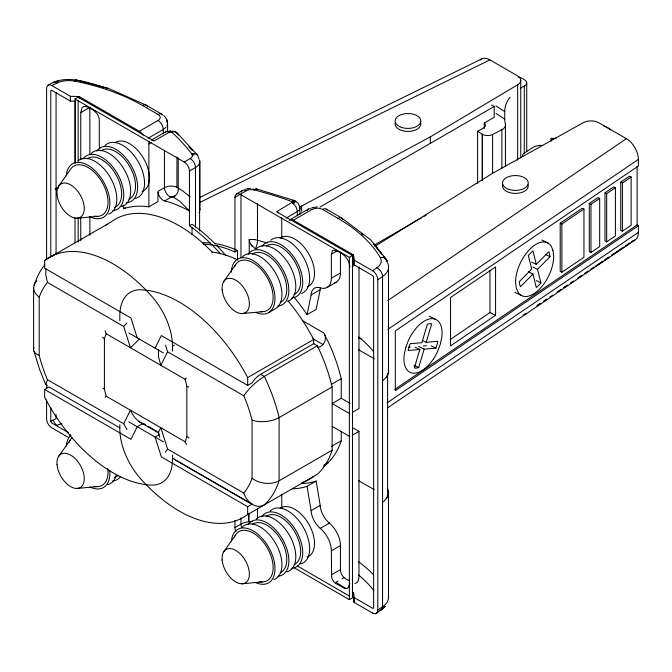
<?xml version="1.0" encoding="UTF-8"?>
<svg xmlns="http://www.w3.org/2000/svg" width="672" height="672" viewBox="0 0 672 672"><rect width="100%" height="100%" fill="white"/><g stroke="black" fill="none" stroke-linecap="round" stroke-linejoin="round"><path stroke-width="1.01" d="M56.062 254.083L56.062 92.618M167.555 131.813C167.496 126.378 168.647 119.431 163.724 115.618M299.914 214.309L299.914 208.127M248.783 513.358L248.758 521.758L248.842 513.374M190.159 196.921L182.591 190.814L178.24 188.177A8.887 4.88 -2.3 0 0 165.102 187.303L157.979 191.377L157.979 201.583L148.882 206.842A133.854 77.28 60 0 0 123.572 208.706L123.068 205.666M47.384 385.82L45.713 384.602L47.435 379.688A109.586 63.269 60 0 1 39.203 355.396L39.203 297.192A109.586 63.269 60 0 1 47.435 282.408L45.746 274.714L45.982 268.766M80.749 159.835L80.749 112.644L82.009 107.831L83.588 106.52L85.529 106.294C91.602 108.612 99.263 112.703 99.271 120.204L99.271 144.194A20.143 11.634 60 0 0 99.784 148.873M158.508 349.558L158.483 356.597L160.826 365.291L167.572 351.767L165.606 345.19M320.393 288.078A16.624 9.601 60 0 0 320.2 289.708L316.159 309.389L307.062 314.639L311.102 294.958A16.624 9.601 60 0 1 320.25 287.826A20.143 11.634 60 0 0 331.363 278.191L331.363 254.201L332.338 250.891L333.547 250.186C341.788 251.429 349.516 258.552 349.81 267.196M349.784 583.246L348.625 587.185L347.046 588.496L345.106 588.722L335.126 583.111A7.056 4.074 60 0 1 331.598 576.996L331.363 550.822A20.143 11.634 60 0 0 320.25 528.36A16.624 9.601 60 0 1 311.102 510.661L307.062 486.31L316.159 481.06L320.2 505.403A16.624 9.601 60 0 0 329.356 523.102A20.143 11.634 60 0 1 340.46 545.572L340.46 569.562C340.402 574.745 344.316 578.886 349.02 580.532M199.349 207.648A14.725 8.652 0.1 0 1 199.626 210.941L199.063 213.032M241.231 192.116A7.358 4.25 60 0 1 246.17 190.823A7.358 4.242 0 0 1 252.731 189.655L254.428 189.966A360.377 208.06 0 0 1 284.558 198.912L292.404 201.743A1.47 0.848 0 0 1 292.564 202.129L276.553 211.722L352.481 255.553L352.481 597.845L349.356 599.642L293.404 567.336M39.203 355.396L36.826 354.228A19.463 9.349 -7.9 0 1 33.6 349.406L33.6 287.641C35.75 279.577 39.295 271.312 44.848 264.894M33.6 349.406L33.961 347.55M159.81 437.296L158.248 432.373L160.826 427.745L167.572 449.056L243.818 493.072C246.355 501.253 255.494 509.83 264.323 504.907A128.705 74.306 60 0 0 279.098 480.791L332.144 450.164L332.144 386.963A128.705 74.306 60 0 0 317.369 345.778L313.715 343.669L260.669 374.287A19.118 11.038 -60 0 0 252.025 382.88L247.666 385.4L161.347 335.563L155.072 348.155M341.25 431.449L341.25 440.748A124.295 71.761 60 0 1 328.306 462.47L323.845 466.318M415.178 347.206L419.849 349.499L414.347 367.97A23.906 12.65 -63.8 0 0 418.656 367.601L424.158 349.129L435.851 348.13A23.906 12.65 -63.8 0 0 437.884 341.326L426.191 342.325L422.453 340.486M426.191 342.325L431.693 323.854A23.906 12.65 -63.8 0 0 427.375 324.223L421.873 342.695L410.18 343.694A23.906 12.65 -63.8 0 0 408.156 350.498L419.849 349.499M169.831 131.93L168.84 131.62L169.008 131.132L169.831 131.93L170.696 131.771A1.47 0.848 0 0 1 171.368 131.863L176.266 136.391A360.377 208.06 0 0 1 191.755 153.787L192.293 154.762A7.358 4.242 0 0 1 190.268 158.55L184.246 162.028L75.029 98.977L75.029 163.019M252.731 189.655L253.084 188.782L253.596 189.781L254.906 189.437A7.358 2.495 -75.2 0 1 256.897 189.319M126.983 429.534L123.69 423.713L130.427 410.189C133.098 416.245 137.634 422.008 144.161 424.04A19.295 11.138 0 0 1 141.59 424.208L137.231 426.728L130.948 439.32L44.629 389.483L44.629 397.286A127.974 73.886 60 0 0 151.628 485.092A51.484 29.728 60 0 0 172.486 459.127L174.233 458.119M165.388 452.197L167.572 449.056M387.131 375.488A21.907 12.65 0 0 1 386.434 376.975L382.553 380.982M165.026 132.619L166.597 131.401L168.84 131.62M243.818 493.072A109.586 63.269 60 0 0 252.059 478.288L252.059 420.092A109.586 63.269 60 0 0 243.818 395.791C249.228 388.03 256.284 381.385 264.323 376.404L317.369 345.778M58.447 186.421L70.216 169.781A28.283 16.33 60 0 1 103.236 184.33A28.283 16.33 60 0 1 94.214 216.082M58.447 456.649L70.216 440.009M223.558 281.753L235.334 265.112M223.558 551.981L235.334 535.34M386.434 376.975L387.526 375.64A25.738 14.86 0 0 0 388.382 369.6M386.434 498.28L387.526 496.944A25.738 14.86 0 0 0 387.593 488.653M105.21 397.312L106.168 396.186A109.586 63.269 60 0 1 104.412 389.08L104.412 338.814A109.586 63.269 60 0 1 106.168 333.732L105.092 330.851M139.423 338.99L130.427 347.743L123.69 326.432L126.806 323.064M254.428 189.966L254.906 189.437M186.488 444.444L185.094 441.748A109.586 63.269 60 0 0 186.841 436.674L186.841 386.4A109.586 63.269 60 0 0 185.094 379.302L186.329 378.008M531.644 262.114L536.315 264.407L548.797 251.723A23.906 12.65 -63.8 0 1 550.032 256.687L537.55 269.371L540.893 282.828A23.906 12.65 -63.8 0 1 536.29 287.507L532.946 274.05L528.276 271.757M532.946 274.05L520.456 286.734A23.906 12.65 -63.8 0 1 519.229 281.77L531.712 269.086L528.368 255.629A23.906 12.65 -63.8 0 1 532.972 250.95L536.315 264.407M165.959 127.344L163.254 129.494L148.092 138.239M298.956 210.445L286.079 218.232M199.088 158.987A14.708 8.492 0 0 0 198.45 158.029A7.358 5.46 -38.3 0 0 192.805 153.586L192.083 154.266L194.166 154.77L192.293 154.762M381.478 609.781L385.216 606.329L376.261 613.418M384.166 607.286L385.216 606.329M324.534 465.772L328.306 462.47L323.904 465.158M317.386 347.575C324.349 346.265 327.55 338.764 323.845 333.001L302.266 320.544M51.996 256.486L53.978 254.965M171.368 131.863L172.385 131.132L171.562 131.93L172.553 131.62A7.358 4.25 -60 0 1 176.686 133.308M324.694 464.806L328.306 462.47M289.178 220.282A7.358 4.25 60 0 1 293.387 220.231L353.522 254.957L354.001 260.039L372.565 270.757L376.925 267.758A18.388 10.618 0 0 0 380.234 257.51A176.509 101.909 0 0 0 338.008 218.375L322.51 209.429A7.358 4.242 0 0 0 312.102 209.429A7.358 4.25 60 0 0 307.163 210.722M372.565 613.04A7.367 4.25 60 0 0 377.798 610.058L377.79 279.779L382.553 276.494A25.738 14.86 0 0 0 387.593 262.87M377.79 610.05L382.553 606.774A25.738 14.86 0 0 0 388.382 595.392M387.811 300.51L626.388 138.676A16.943 9.786 60 0 1 638.408 159.415L638.4 166.009L395.296 330.926L395.296 390.676L638.4 225.758L637.098 225.011L637.098 166.303M387.87 329.356L638.4 159.407M560.204 223.188L582.271 208.219L583.951 209.042L583.951 257.258L561.884 272.227L560.204 271.404L560.204 223.188L561.884 224.011L583.951 209.042M589.277 203.456L597.996 197.543L599.676 198.374L599.676 246.59L590.965 252.504L589.277 251.672L589.277 203.456L590.965 204.288L599.676 198.374M605.01 192.788L613.729 186.875L615.409 187.698L615.409 235.914L606.69 241.828L605.01 241.004L605.01 192.788L606.69 193.62L615.409 187.698M620.743 182.12L629.462 176.207L631.142 177.03L631.142 225.246L622.423 231.16L620.743 230.336L620.743 182.12L622.423 182.944L631.142 177.03M450.131 339.587L489.972 312.556L489.972 270.388M495.575 315.302L450.534 345.862L450.534 297.52L495.575 266.96L495.575 315.302L489.972 312.556M394.766 389.399L637.098 225.011M387.005 402.906L638.4 232.369L638.4 225.758M387.626 407.837L634.88 240.106M543.875 301.056L546.487 299.3M557.777 291.682L561.254 289.338M563.858 287.582L567.336 285.239M570.814 282.895L573.418 281.14M591.662 268.834L594.275 267.078L590.831 269.43M596.005 265.902L602.96 261.215M609.042 257.116L604.699 260.047L609.059 257.124M633.368 240.71L631.63 241.878L633.368 240.71A16.901 9.769 60 0 0 638.4 232.369M523.118 315.151L525.722 313.396M543.95 301.081L546.554 299.326M550.032 296.982L552.636 295.226M556.979 292.295L561.313 289.363M563.917 287.599L567.395 285.256M570.864 282.912L573.468 281.156M596.039 265.91L602.986 261.223M374.934 246.296L492.988 173.082L583.271 122.665A11.029 6.367 0 0 1 598.735 122.732L626.388 138.676M178.24 157.903L178.24 188.177A7.358 6.056 -62 0 1 175.115 195.896L173.326 196.972L171.1 197.24L164.623 200.978A7.358 4.25 60 0 1 158.071 192.536M299.435 207.69A11.029 6.367 0 0 1 301.602 206.086L430.324 136.903L517.658 84.781A11.029 6.367 0 0 0 517.532 75.852L489.922 59.884A16.943 9.778 60 0 0 480.169 60.026M75.029 98.977L78.154 97.171L154.081 141.011L169.655 132.014M80.749 112.644L89.023 107.864M46.603 259.476L46.603 88.57A7.367 4.25 60 0 1 51.82 85.579L70.392 96.298L79.195 96.575L139.331 131.292L158.054 120.481A7.358 4.242 0 0 0 158.054 114.475L142.556 105.529A176.509 101.909 0 0 0 74.768 81.152A18.388 10.618 0 0 0 57.011 83.059A7.358 3.864 64.2 0 0 53.189 82.908M151.267 140.146L165.976 131.653M148.882 206.842L148.882 144.01L151.477 142.514M123.572 208.706L125.227 207.749M220.466 253.814A136.063 78.557 60 0 0 189.445 225.733L189.445 171.032L195.468 167.555A14.708 8.492 0 0 0 199.525 159.986M137.231 337.856L130.948 318.016L44.629 268.178L44.629 260.375L110.678 222.239A127.974 73.886 60 0 1 212.654 252.563M236.468 193.939L242.5 190.462M203.683 244.264A136.063 78.557 60 0 1 234.948 252L234.948 197.308L246.17 190.823M189.445 225.733L192.041 224.23A136.063 78.557 60 0 1 215.233 243.961M289.708 219.87L308.431 209.059M234.948 252L237.552 250.505L237.552 259.837M293.387 220.231L312.102 209.429M319.931 207.094L494.197 106.487L494.197 117.289L484.235 123.043A7.098 4.099 0 0 1 483.076 128.377L477.599 131.208L477.599 183.523M44.629 389.483L48.997 386.963L119.868 427.879M331.363 254.201L337.151 250.858M172.486 351.187L172.486 346.172L174.266 345.148M234.948 197.308A7.358 4.25 60 0 1 240.148 194.3L349.356 257.359L352.481 255.553M374.548 244.919L421.747 217.669M423.562 216.619L426.283 215.048M268.598 312.631L275.528 308.624A30.887 17.833 60 0 0 274.268 270.883A30.887 17.833 60 0 0 242.416 256.855M331.363 278.191L340.46 272.941L340.46 252.076M352.363 266.591L354.841 265.154M311.102 294.958L320.2 289.708M326.945 287.549L336.05 282.299M247.666 385.4L247.666 377.597L313.715 339.461A127.974 73.886 60 0 0 288.053 300.98M159.432 434.515L155.072 437.027L161.347 456.868L247.666 506.705L252.025 504.185L175.703 460.118M331.296 384.409L341.25 378.664A124.295 71.761 60 0 0 328.306 341.998L324.534 334.505M332.144 386.963L279.098 417.589A18.959 9.148 -7.1 0 1 269.27 421.033L265.524 421.537A19.463 9.181 -7.1 0 1 254.915 420.974L252.059 420.092M350.112 403.418L341.25 398.294L332.144 403.553L349.877 413.792M352.363 412.356L358.982 408.534L358.982 266.96M331.296 446.494L341.25 440.748M352.363 435.17L358.982 431.357L358.982 577.122L358.109 581.288L357.025 582.691L354.85 583.43M119.809 424.696L119.809 428.711A51.484 29.728 60 0 0 140.675 478.766A127.974 73.886 60 0 0 247.666 514.508L317.369 474.281A128.705 74.306 60 0 0 332.144 450.164M235.939 531.686A7.358 4.25 60 0 1 234.948 527.587L240.971 524.11A14.708 8.492 0 0 1 252.311 521.64M311.102 510.661L320.2 505.403M320.25 528.36L329.356 523.102M331.363 550.822L340.46 545.572M331.363 574.82L340.46 569.562M337.924 581.112L335.908 582.271L344.156 587.395A7.963 4.603 60 0 0 346.013 588.101M341.956 578.785L343.972 577.618M171.788 132.048L172.939 131.905A7.358 5.132 -46.4 0 1 178.164 135.064M477.599 131.208L482.471 134.333A7.358 4.242 0 0 0 492.576 134.492L501.883 129.671A11.029 6.367 0 0 0 505.42 123.967A58.834 33.97 0 0 1 504.748 119.112L504.748 111.602A58.834 33.97 0 0 1 510.048 97.23M199.374 197.652L481.446 59.027M199.702 202.49L489.922 59.884M48.132 85.201C66.612 73.105 88.931 83.278 107.831 88.301M51.828 85.579L57.011 83.059M68.62 432.76L51.828 423.058A1.47 0.848 60 0 1 50.778 421.252L56.07 418.698L56.062 414.498M292.076 201.499L292.942 201.13A7.358 4.25 -60 0 1 297.074 202.818M56.062 188.101L58.279 187.236M164.455 150.494L164.455 187.639A7.358 4.25 60 0 0 170.15 196.904L172.074 196.896A1.411 0.571 -12.3 0 1 172.696 196.837L175.115 195.896M55.171 189.126L58.372 188.244M53.668 82.522L59.405 80.48L54.23 82.295M244.894 189.378L250.74 188.278M247.666 188.664L248.111 188.546M311.791 207.715L317.31 206.867M292.404 201.743L294.008 201.356L291.908 201.424L292.446 200.903A7.358 3.116 -70.7 0 1 295.478 202.096M191.755 153.787L192.805 153.586M76.81 218.24L97.112 216.367M241.928 313.572L262.231 311.699M76.81 488.468L97.112 486.595M241.928 583.8L262.231 581.927M408.4 347.248L410.348 347.08M423.427 345.962L426.359 345.71M50.778 256.645L50.778 90.98A1.47 0.848 60 0 1 51.828 90.384L70.392 101.102L75.281 101.254M292.127 202.726L294.008 203.305L292.278 202.625M292.564 202.129L294.462 202.331L292.538 202.255L294.353 202.835L292.488 202.39M76.448 80.069L108.595 88.494L146.227 105.168L161.725 114.114M358.756 338.159L361.074 338.78M256.217 188.84L294.092 200.416M186.841 386.4L188.773 387.03M267.347 243.054L257.477 240.164A14.65 8.593 -1 0 0 254.831 239.644M170.15 196.904L171.1 197.24M541.951 240.072L548.108 243.096M545.362 254.394L550.032 256.687M532.879 267.078L537.55 269.371M536.222 280.535L540.893 282.828M514.987 292.328L521.144 295.361M429.164 316.193L435.322 319.217M431.189 345.836L435.851 348.13M418.555 346.382L424.158 349.129M413.986 365.308L418.656 367.601M551.107 141.187L551.107 138.373L552.947 139.322M102.833 388.256L104.412 389.08M491.526 104.941L494.197 106.487M326.18 209.059L341.678 218.014L370.558 239.736L386.442 259.56M353.522 254.957L354.001 264.844L372.565 275.562A1.47 0.848 60 0 1 373.615 277.368L373.615 607.639A1.47 0.848 60 0 1 372.565 608.236L354.001 597.517L353.522 592.435L354.001 602.322L372.565 613.04M358.445 349.675L374.354 358.856M312.85 338.663L322.837 344.434M260.669 374.287L264.323 376.404A128.705 74.306 60 0 1 279.098 417.589L279.098 480.791A18.959 12.491 8.3 0 1 269.262 483.395L265.524 483.302A19.463 12.995 8.5 0 1 254.965 480.144L252.059 478.288M352.775 427.77L358.982 431.357M332.144 426.367L349.877 436.607M47.435 282.408L123.69 326.432M167.572 351.767L243.818 395.791M128.848 333.018L163.447 352.993M106.168 333.732L185.094 379.302M358.445 480.581L374.354 489.77M106.168 396.186L185.094 441.748M143.564 423.696L145.362 424.729M148.058 426.283L157.038 431.474M138.827 421.495L158.886 433.079M128.848 421.89L163.447 441.865M47.435 379.688L123.69 423.713M68.62 437.564L51.828 427.862A7.367 4.25 60 0 1 46.595 418.841L46.603 399.974M174.199 459.278L252.344 504.445M297.276 565.916L349.768 596.274M186.841 436.674L189.017 438.026M495.928 105.932L504.748 111.602M495.928 113.434L504.748 119.112M249.22 253.21L249.22 239.576L249.774 242.315L251.244 245.003L255.343 248.816A7.358 2.562 -76.1 0 0 257.477 240.164L257.477 203.599M292.942 203.272L295.806 206.606L297.074 209.731A7.358 4.25 60 0 1 297.326 211.73L297.326 215.863M102.631 337.235L104.412 338.814M39.203 297.192L36.826 295.025A19.463 12.827 9.2 0 1 33.6 287.641M177.038 132.871L197.173 154.837M251.244 245.003L252.202 246.162M382.267 254.747L373.472 243.482L379.663 251.546M383.384 256.385L387.114 261.215L383.477 256.36A183.868 106.151 0 0 1 384.586 258.006M158.248 432.373L158.684 432.961M297.881 202.868L299.662 206.573M170.243 131.813L169.823 130.939L170.47 131.779L170.696 130.872L170.696 131.771M45.713 384.602L39.623 369.516L33.978 351.179M167.311 121.934L166.816 119.767L167.378 122.161A14.708 8.492 0 0 1 166.841 126.109M199.744 161.011L199.76 210.109L199.752 162.036M622.423 182.944L622.423 231.16M606.69 193.62L606.69 241.828M590.965 204.288L590.965 252.504M561.884 224.011L561.884 272.227M526.73 83.101L526.73 151.603M518.238 77.112A7.358 4.242 0 0 1 522.127 78.288L524.857 80.035A7.358 4.242 0 0 1 524.294 86.033L524.294 153.502M520.758 80.304L520.758 157.836M517.658 84.781L517.658 160.222M505.42 123.967L505.42 165.824M501.883 129.671L501.883 168.386M492.576 134.492L492.576 173.208M484.235 123.043L484.235 128.276M482.471 134.333L482.471 180.373M482.194 134.165L482.194 180.205M430.324 136.903L430.324 143.186M388.492 268.162L388.492 372.649M388.492 493.945L388.492 598.433M387.576 373.481L387.576 493.735A21.907 12.65 0 0 1 382.553 502.286M354.001 260.039L354.001 264.844M354.001 597.517L354.001 602.322M349.356 257.359L349.356 599.642M341.25 378.664L341.25 398.294M313.715 339.461L313.715 343.669M301.602 206.086L301.602 211.327M281.753 238.526L281.753 220.727A7.358 4.25 60 0 0 281.19 217.669M281.753 494.458L281.753 508.074M257.477 508.805L257.477 518.204M247.666 506.705L247.666 514.508M240.971 194.872L240.971 257.569M240.971 517.835L240.971 524.11A7.358 4.25 60 0 0 241.542 527.159M234.948 520.363L234.948 527.587M199.618 210.941L199.618 230.866M195.468 227.111L195.468 167.555A7.358 4.25 60 0 0 190.268 158.55M192.041 227.346L192.041 234.604M176.938 156.979L176.938 187.303M172.486 455.112L172.486 459.127M163.254 133.669L163.254 129.494A7.358 4.25 60 0 0 158.054 120.481M119.809 320.771L119.809 315.756A51.484 29.728 60 0 1 140.675 289.792A127.974 73.886 60 0 1 247.666 377.597M89.855 107.394L89.855 154.577M89.855 216.451L89.855 235.326M80.749 217.51L80.749 240.584M79.195 96.575L79.195 98.498M78.154 100.321L78.154 161.221M78.154 217.921L78.154 242.071M75.247 101.044L75.247 162.952M75.029 217.619L75.029 242.819M70.392 96.298L70.392 101.102M70.392 434.742L70.392 436.666M50.778 407.627L50.778 421.26M46.603 384.241L46.603 388.441M164.623 200.978A136.063 78.557 60 0 1 189.546 211.042L180.163 201.575L173.208 196.913A1.462 0.596 -12.3 0 0 172.696 196.846M148.882 144.01A7.358 4.25 60 0 1 149.444 141.616M152.477 140.372A7.358 4.25 60 0 1 153.266 140.616M44.629 260.375A127.974 73.886 60 0 1 151.628 296.117A51.484 29.728 60 0 1 172.486 346.172M184.246 162.028A7.358 4.25 60 0 1 189.445 171.032M105.739 225.565A128.705 74.306 60 0 1 107.024 224.339M188.908 146.832A367.735 212.31 0 0 1 192.217 150.528M216.678 245.431A136.063 78.557 60 0 1 225.826 255.486M33.961 285.172A18.959 12.491 8.3 0 1 36.817 280.812M61.841 423.662A18.388 10.618 0 0 0 57.011 425.351A7.358 3.864 64.2 0 1 53.189 420.244M139.331 131.292A7.358 4.25 60 0 1 143.01 135.173M158.054 114.475A7.358 4.25 -60 0 1 162.683 115.08M142.556 105.529A7.358 4.25 -60 0 1 147.496 106.823M74.768 81.152A7.358 1.94 -78.8 0 1 76.692 80.371M520.724 88.049A58.834 33.97 0 0 1 524.294 86.033M528.083 184.817A12.869 7.434 0 0 1 515.374 193.41A12.869 7.434 0 0 1 502.656 184.817M114.912 142.808A27.947 16.136 60 0 1 143.934 159.029A27.947 16.136 60 0 1 142.12 191.428M66.276 175.795A30.887 17.833 60 0 1 88.67 165.707A30.887 17.833 60 0 1 109.864 202.423A30.887 17.833 60 0 1 89.93 216.77M77.994 160.877A30.887 17.833 60 0 1 110.41 177.635A30.887 17.833 60 0 1 108.713 214.082M96.852 151.007A30.887 17.833 60 0 1 131.216 165.623A30.887 17.833 60 0 1 126.689 202.684M105.034 145.513A30.887 17.833 60 0 1 138.146 161.616A30.887 17.833 60 0 1 135.542 198.349M101.044 150.822A27.947 16.136 60 0 1 129.704 166.404A27.947 16.136 60 0 1 129.032 199.114M82.984 159.012A30.887 17.833 60 0 1 117.348 173.628A30.887 17.833 60 0 1 112.82 210.689M91.165 153.518A30.887 17.833 60 0 1 124.278 169.621A30.887 17.833 60 0 1 121.674 206.354M87.175 158.827A27.947 16.136 60 0 1 116.197 175.039A27.947 16.136 60 0 1 114.383 207.446M420.218 121.682A12.869 7.434 0 0 1 408.988 131.384A12.869 7.434 0 0 1 395.27 122.816M234.478 537.054A28.283 16.33 60 0 1 267.658 548.587A28.283 16.33 60 0 1 259.333 581.641M280.106 508.318A27.947 16.136 60 0 1 309.128 524.731A27.947 16.136 60 0 1 307.138 557.021M231.395 541.355A30.887 17.833 60 0 1 253.781 531.266A30.887 17.833 60 0 1 274.982 567.983A30.887 17.833 60 0 1 255.049 582.33M242.416 527.083A30.887 17.833 60 0 1 275.117 542.489A30.887 17.833 60 0 1 273.832 579.642M261.971 516.566A30.887 17.833 60 0 1 296.335 531.174A30.887 17.833 60 0 1 291.808 568.243M270.144 511.064A30.887 17.833 60 0 1 303.265 527.176A30.887 17.833 60 0 1 300.653 563.909M266.238 516.323A27.947 16.136 60 0 1 294.899 532.098A27.947 16.136 60 0 1 294.067 564.707M248.102 524.572A30.887 17.833 60 0 1 282.467 539.188A30.887 17.833 60 0 1 277.939 576.248M256.284 519.07A30.887 17.833 60 0 1 289.397 535.181A30.887 17.833 60 0 1 286.784 571.914M252.37 524.328A27.947 16.136 60 0 1 281.03 540.103A27.947 16.136 60 0 1 280.199 572.712M610.571 129.956A7.358 4.242 0 0 0 608.815 128.335L605.783 126.756A7.358 4.242 0 0 0 603.851 126.034M542.699 145.488A11.029 6.367 0 0 0 532.812 147.529L524.471 152.905A7.358 4.242 0 0 0 522.749 156.626M556.088 138.272A58.834 33.97 0 0 1 551.107 138.373M234.478 266.826A28.283 16.33 60 0 1 267.288 277.712A28.283 16.33 60 0 1 260.316 311.573M280.106 238.09A27.947 16.136 60 0 1 309.128 254.503A27.947 16.136 60 0 1 307.138 286.793M231.328 272.185A30.887 17.833 60 0 1 252.832 260.476A30.887 17.833 60 0 1 274.932 296.621A30.887 17.833 60 0 1 255.998 312.53M261.971 246.338A30.887 17.833 60 0 1 296.335 260.954A30.887 17.833 60 0 1 291.808 298.015M270.85 240.19A30.887 17.833 60 0 1 303.265 256.948A30.887 17.833 60 0 1 301.568 293.404M266.238 246.095A27.947 16.136 60 0 1 294.899 261.87A27.947 16.136 60 0 1 294.067 294.479M248.102 254.344A30.887 17.833 60 0 1 282.467 268.96A30.887 17.833 60 0 1 277.939 306.02M256.284 248.85A30.887 17.833 60 0 1 288.985 264.256A30.887 17.833 60 0 1 287.7 301.409M252.37 254.1A27.947 16.136 60 0 1 281.03 269.875A27.947 16.136 60 0 1 280.199 302.484M107.789 468.569A28.283 16.33 60 0 1 94.214 486.31M69.014 442.663A28.283 16.33 60 0 1 71.854 437.867M109.738 470.492A30.887 17.833 60 0 1 89.93 486.998M66.276 446.023A30.887 17.833 60 0 1 71.064 435.103M116.063 475.482A30.887 17.833 60 0 1 107.806 484.596M120.817 476.305A30.887 17.833 60 0 1 112.82 480.917M117.919 475.381A27.947 16.136 60 0 1 114.383 477.666M358.588 574.938A176.509 101.909 0 0 1 373.741 590.369M322.51 209.429A7.358 4.25 -60 0 1 327.138 210.034M372.565 270.766A7.367 4.25 60 0 1 377.798 279.779M338.008 218.375A7.358 4.25 -60 0 1 342.947 219.668M380.234 257.51A7.358 5.687 -30.6 0 1 387.198 262.139M376.925 267.758A7.358 4.603 55.5 0 1 382.553 276.494L382.553 606.774A7.358 4.603 55.5 0 1 379.478 610.63M361.662 233.822A183.868 106.151 0 0 1 363.174 235.032M379.142 250.732A183.868 106.151 0 0 1 381.058 253.126M358.554 561.716A183.868 106.151 0 0 1 373.523 574.753M358.722 336.966A177.979 102.757 0 0 1 373.548 351.54M299.485 206.556A8.828 5.099 0 0 1 299.485 209.706M249.228 239.618A14.725 8.476 -0.9 0 1 254.806 239.702M340.46 272.941A20.143 11.634 60 0 1 334.572 282.862M307.062 486.31A133.854 77.28 60 0 1 292.396 488.821M293.681 296.738A133.854 77.28 60 0 1 307.062 314.639M277.368 212.26A7.358 4.25 60 0 1 278.158 212.94M316.159 481.06A133.854 77.28 60 0 1 301.493 483.563M313.715 476.381A127.974 73.886 60 0 1 301.879 482.681M211.604 252.017A127.974 73.886 60 0 1 237.964 260.047M202.415 242.794A136.063 78.557 60 0 1 210.26 242.978M214.318 243.449A136.063 78.557 60 0 1 237.552 250.505M405.821 347.382L404.25 354.388A29.417 15.565 -63.8 0 0 414.901 373.153A29.417 15.565 -63.8 0 0 437.581 351.54L440.219 344.442L441.781 337.436A29.417 15.565 -63.8 0 0 431.138 318.671A29.417 15.565 -63.8 0 0 408.458 340.284L405.821 347.382M540.406 303.4L536.928 305.743L540.481 303.433M582.103 275.276L577.76 278.208L582.154 275.293M588.193 271.177L584.716 273.521L588.227 271.186M623.809 247.153L611.646 255.352L623.818 247.153M629.891 243.054L625.548 245.977L629.899 243.054M552.989 250.58L551.141 246.019A29.417 15.565 -63.8 0 0 529.696 249.371A29.417 15.565 -63.8 0 0 515.558 282.164L516.272 287.876L518.112 292.438A29.417 15.565 -63.8 0 0 539.566 289.086A29.417 15.565 -63.8 0 0 553.694 256.292L552.989 250.58M508.939 189.412A12.869 7.434 0 0 0 528.242 182.977A12.869 7.434 0 0 0 508.939 176.543A12.869 7.434 0 0 0 508.939 189.412M57.028 194.418A19.312 11.155 60 0 0 78.641 218.005A19.312 11.155 60 0 0 76.163 189.412A19.312 11.155 60 0 0 57.028 194.418M399.882 126.756A12.869 7.434 0 0 0 420.689 122.144A12.869 7.434 0 0 0 403.368 114.038A12.869 7.434 0 0 0 399.882 126.756M222.146 559.969A19.312 11.155 60 0 0 243.76 583.556A19.312 11.155 60 0 0 241.282 554.971A19.312 11.155 60 0 0 222.146 559.969M222.146 289.75A19.312 11.155 60 0 0 243.76 313.328A19.312 11.155 60 0 0 241.282 284.743A19.312 11.155 60 0 0 222.146 289.75M57.028 464.646A19.312 11.155 60 0 0 78.641 488.233A19.312 11.155 60 0 0 76.163 459.64A19.312 11.155 60 0 0 57.028 464.646"/></g></svg>
